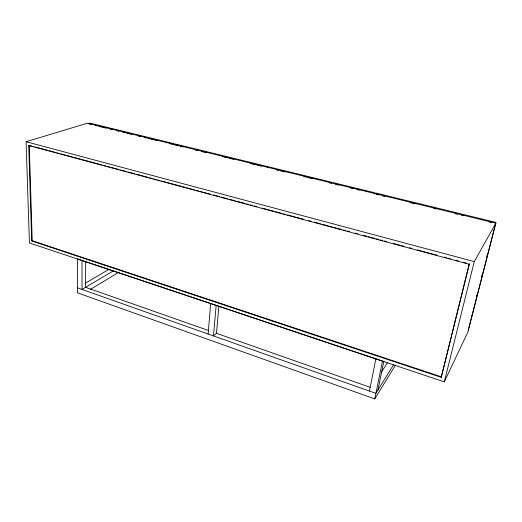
<?xml version="1.0" encoding="UTF-8"?>
<svg xmlns="http://www.w3.org/2000/svg" width="522" height="522" viewBox="0 0 522 522"><rect width="100%" height="100%" fill="white"/><g stroke="black" fill="none" stroke-linecap="round" stroke-linejoin="round"><path stroke-width="0.78" d="M82.026 260.406L82.019 289.442L113.483 270.774M85.667 261.639L85.601 287.315L208.578 330.524M208.121 334.028L210.692 303.478M216.173 305.311L213.485 335.92L216.467 333.297L218.907 306.055M369.446 391.063L375.873 358.771M374.763 398.906L382.502 360.989L77.38 258.853L77.471 292.835L374.763 398.906L395.487 365.061M377.948 390.032L383.892 360.989M441.24 377.334L469.324 263.878L441.24 377.334L31.698 240.955L28.71 145.514L33.989 146.61M444.294 381.856L474.283 261.6L495.854 223.194L87.5 123.179L26.1 141.71L29.421 242.945L444.294 381.856L467.908 332.025L495.854 223.194M471.125 317.676L471.725 315.321M476.358 297.272L476.958 294.917M481.591 276.869L482.191 274.513M486.824 256.465L487.424 254.11M468.188 330.348L495.9 222.398L375.736 193.016L374.685 193.943M393.647 364.591L375.899 393.347L77.458 287.831M381.471 372.127L387.52 362.607M90.45 289.371L118.944 272.216M85.112 283.348L109.47 269.078M267.845 167.745L269.228 166.975L174.616 143.837L173.532 144.274M268.308 167.862L269.685 167.086L374.672 192.755M31.698 240.955L32.227 240.714L441.468 376.871M88.551 123.46L89.764 123.094L173.526 143.57L171.895 144.222L169.519 143.641M88.733 123.838L91.109 124.419M95.069 125.391L97.444 125.972M99.03 126.363L106.155 128.112M110.116 129.078L112.491 129.665M116.452 130.63L118.833 131.218M122.787 132.183L125.169 132.771M126.748 133.156L131.505 134.324M137.841 135.877L140.216 136.457M144.176 137.43L146.551 138.01M148.137 138.402L152.887 139.563M154.473 139.955L157.637 140.731M173.78 144.685L178.524 145.847M180.103 146.238L183.268 147.015M195.124 149.918L197.492 150.499M201.446 151.471L206.19 152.633M222.79 156.704L227.533 157.866M229.112 158.251L233.856 159.412M250.456 163.484L255.199 164.645M256.778 165.037L261.522 166.198M276.223 169.8L278.598 170.381M280.183 170.772L284.934 171.934M303.935 176.593L306.31 177.18M307.895 177.565L312.645 178.733M329.271 182.804L331.653 183.392M335.607 184.357L338.778 185.134M350.653 188.05L353.029 188.631M356.989 189.603L359.364 190.184M376.264 194.328L378.626 194.908M382.567 195.874L384.936 196.455M410.155 202.634L414.886 203.795M433.802 208.435L436.164 209.009M455.08 213.648L457.442 214.229M461.383 215.195L463.751 215.775M488.97 221.954L491.332 222.535M26.1 141.71L474.283 261.6M35.568 147.034L47.371 150.219M48.951 150.643L55.247 152.339M56.82 152.763L59.182 153.396M60.754 153.82L72.565 157.005M74.137 157.429L80.434 159.125M82.013 159.549L101.692 164.848M103.265 165.272L105.627 165.911M107.199 166.335L109.561 166.968M111.14 167.392L119.009 169.513M120.582 169.937L126.885 171.634M128.458 172.058L134.754 173.754M136.327 174.178L148.137 177.363M149.71 177.787L152.072 178.42M153.651 178.844L156.013 179.483M157.585 179.907L159.947 180.54M161.52 180.964L165.454 182.028M167.033 182.452L173.33 184.149M174.903 184.573L181.199 186.269M182.778 186.693L185.14 187.326M186.713 187.75L194.582 189.871M196.161 190.295L198.523 190.935M200.096 191.359L202.458 191.992M204.03 192.416L206.392 193.055M207.965 193.479L210.327 194.112M213.478 194.96L219.775 196.657M221.348 197.081L227.651 198.778M229.223 199.202L235.52 200.898M237.092 201.322L244.968 203.443M246.541 203.867L248.903 204.5M250.475 204.924L252.837 205.564M254.416 205.988L256.772 206.621M262.285 208.108L266.22 209.165M267.799 209.59L274.096 211.286M275.668 211.71L281.965 213.407M283.537 213.831L285.899 214.47M287.478 214.894L295.348 217.015M296.927 217.439L299.282 218.072M300.861 218.496L303.223 219.136M308.73 220.617L311.092 221.256M314.244 222.104L320.541 223.801M322.113 224.225L328.41 225.922M329.989 226.346L332.351 226.979M333.923 227.403L336.285 228.042M337.858 228.466L341.793 229.523M343.372 229.948L345.734 230.587M347.306 231.011L349.668 231.644M355.175 233.132L357.537 233.765M363.051 235.252L366.986 236.309M368.558 236.734L374.861 238.43M376.434 238.854L378.796 239.494M380.368 239.918L382.73 240.551M384.303 240.975L386.665 241.614M393.751 243.52L396.113 244.159M397.686 244.583L400.048 245.216M401.627 245.64L403.989 246.28M409.496 247.761L411.858 248.4M417.372 249.881L421.306 250.945M422.879 251.369L425.241 252.002M426.813 252.426L429.175 253.066M430.754 253.49L433.116 254.123M434.689 254.547L437.051 255.186M444.137 257.092L446.499 257.731M448.072 258.155L450.434 258.788M455.941 260.276L458.303 260.909M463.817 262.396L466.179 263.029M28.71 145.514L469.115 264.243M216.265 333.225L369.994 387.239M29.265 145.338L32.227 240.714"/></g></svg>
